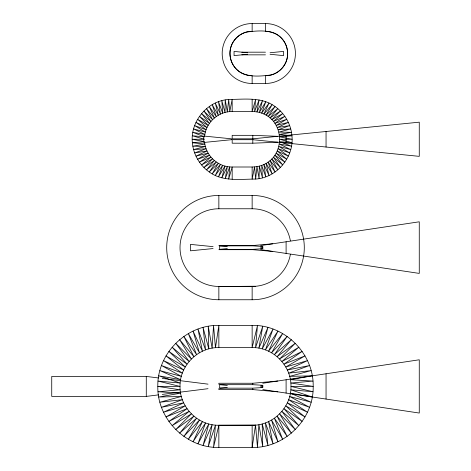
<?xml version="1.0" encoding="UTF-8"?>
<svg xmlns="http://www.w3.org/2000/svg" width="471" height="471" viewBox="0 0 471 471"><rect width="100%" height="100%" fill="white"/><g stroke="black" fill="none" stroke-linecap="round" stroke-linejoin="round"><path stroke-width="0.71" d="M204.614 136.243C205.798 122.56 218.456 111.256 232.174 111.521L252.144 111.521C288.652 112.122 288.652 166.404 252.144 167.005L232.174 167.005C218.456 167.27 205.798 155.966 204.614 142.283M218.856 347.58L218.856 325.384L215.471 347.728L213.534 325.614L212.109 348.169L208.259 326.315L208.8 348.899L203.06 327.463L205.574 349.918L197.979 329.064L202.442 351.219L193.063 331.101L199.433 352.779L188.341 333.562L196.578 354.604L183.849 336.424L193.887 356.665L179.622 339.662L191.391 358.955L175.701 343.259L189.101 361.451L172.103 347.186L187.04 364.142L168.859 351.413L185.221 366.997L165.998 355.899L183.655 370.006L163.543 360.621L182.359 373.132L161.5 365.543L181.341 376.364L159.905 370.618L180.605 379.673L158.751 375.817L180.163 383.035L158.056 381.098L180.016 386.42L157.82 386.42L180.163 389.8L158.056 391.737L180.605 393.161L158.751 397.018L181.341 396.47L159.905 402.216L182.359 399.702L161.5 407.291L183.655 402.829L163.543 412.213L185.221 405.837L165.998 416.935L187.04 408.693L168.859 421.421L189.101 411.383L172.103 425.649L191.391 413.879L175.701 429.576L193.887 416.17L179.622 433.173L196.578 418.23L183.849 436.411L199.433 420.055L188.341 439.272L202.442 421.616L193.063 441.733L205.574 422.917L197.979 443.77L208.8 423.935L203.06 445.372L212.109 424.665L208.259 446.526L215.471 425.107L213.534 447.22L218.856 425.254L255.529 425.107L252.144 447.45L218.856 447.45C186.239 448.221 157.049 419.037 157.82 386.42C157.049 353.798 186.239 324.613 218.856 325.384L252.144 325.384C284.761 324.613 313.951 353.798 313.18 386.42C313.951 419.037 284.761 448.221 252.144 447.45L252.144 425.254C272.903 425.749 291.478 407.174 290.984 386.42C291.478 365.661 272.903 347.086 252.144 347.58L218.856 347.58C198.097 347.086 179.522 365.661 180.016 386.42C179.522 407.174 198.097 425.749 218.856 425.254L252.144 425.254M260.657 245.591L419.267 221.8L419.267 273.404L260.657 249.612M262.8 383.253L419.267 359.785L419.267 413.049L262.8 389.582M158.627 377.972L146.281 376.429L51.733 376.429L51.733 396.405L146.281 396.405L158.627 394.863M162.26 394.41L208.023 388.687M247.552 54.271L234.058 55.619L234.058 51.404L247.552 52.752M270.054 52.752L283.548 51.404L283.548 55.619L270.054 54.271M213.08 248.558L190.449 250.819L190.449 244.384L213.08 246.645M219.686 249.347L252.809 249.347L262.8 248.723L262.8 246.48L252.809 245.856L219.686 245.856L219.686 249.347L227.316 248.588M219.686 388.163L252.809 388.163L262.8 387.539L262.8 385.296L252.809 384.672L219.686 384.672L219.686 388.163L227.316 387.403M218.856 384.254L218.856 383.253L252.809 383.253L277.778 381.01M204.532 141.683L192.374 142.742C193.363 154.353 199.698 165.327 209.259 171.986C222.595 181.859 240.204 179.11 255.629 179.062C276.936 177.702 294.304 157.008 291.943 135.783C290.954 124.173 284.619 113.199 275.058 106.54C261.717 96.667 244.113 99.416 228.688 99.469C207.375 100.823 190.007 121.524 192.374 142.742L204.85 144.079L192.827 146.198L205.374 146.446L193.581 149.601L206.104 148.754L194.629 152.928L207.028 150.985L195.965 156.148L208.147 153.134L197.573 159.239L209.448 155.177L199.445 162.177L210.92 157.096L201.57 164.944L212.556 158.88L203.925 167.511L214.34 160.517L206.492 169.866L216.26 161.989L209.259 171.986L218.303 163.29L212.197 173.858L220.446 164.408L215.288 175.471L222.683 165.333L218.509 176.802L224.991 166.063L221.829 177.85L227.352 166.587L225.232 178.603L229.754 166.899L228.688 179.062L232.174 167.005L232.174 179.21M272.786 243.772L252.809 245.521L218.856 245.521M218.856 195.447A52.157 52.157 0 0 0 166.699 247.599A52.157 52.157 0 0 0 218.856 299.756L252.144 299.756A52.157 52.157 0 0 0 304.301 247.599A52.157 52.157 0 0 0 252.144 195.447L218.856 195.447L218.856 208.765A38.84 38.84 0 0 0 180.016 247.599A38.84 38.84 0 0 0 218.856 286.439L255.529 286.291A38.84 38.84 0 0 0 290.395 254.346M277.778 136.325L252.809 135.33L232.174 135.33L232.174 138.821L252.809 138.821L419.267 122.172L419.267 156.354L252.809 139.704L232.174 139.704L232.174 143.202L252.809 143.202L277.778 142.207M255.529 286.291L218.856 286.439L218.856 299.756M252.144 23.55L265.461 23.55A29.961 29.961 0 0 1 295.423 53.511A29.961 29.961 0 0 1 265.461 83.473L252.144 83.473A29.961 29.961 0 0 1 222.182 53.511A29.961 29.961 0 0 1 252.144 23.55L252.144 31.316A22.19 22.19 0 0 0 241.052 72.734C250.236 77.474 261.299 76.143 271.208 74.948C276.824 73.423 281.752 69.643 284.684 64.609C290.831 54.459 286.957 40.006 276.559 34.289C267.369 29.549 256.306 30.88 246.404 32.075C240.781 33.6 235.853 37.38 232.927 42.414C226.775 52.564 230.649 67.017 241.046 72.734A22.184 22.184 0 0 0 246.404 74.948A22.19 22.19 0 0 0 252.144 75.707L252.144 83.473M241.823 52.181L265.461 52.181M241.823 54.842L265.461 54.842M218.856 208.765L252.144 208.765A38.84 38.84 0 0 1 290.395 240.858M260.657 247.104L262.8 247.104M260.657 248.099L262.8 248.099M218.856 249.683L252.809 249.683L272.786 251.432M260.657 385.92L262.8 385.92M260.657 386.915L262.8 386.915M277.778 391.825L252.809 389.582L218.856 389.582L218.856 388.581M204.532 136.843L192.374 135.783L204.432 139.263L192.221 139.263L203.849 141.547M219.686 245.856L227.316 246.616M219.686 384.672L227.316 385.431M162.26 378.425L208.023 384.148M203.884 136.596L192.827 132.327L204.85 134.447L193.581 128.924L205.374 132.08L194.629 125.598L206.104 129.772L195.965 122.378L207.028 127.541L197.573 119.287L208.147 125.392L199.445 116.349L209.448 123.349L201.57 113.588L210.92 121.43L203.925 111.015L212.556 119.646L206.492 108.66L214.34 118.009L209.259 106.54L216.26 116.537L212.197 104.668L218.303 115.236L215.288 103.055L220.446 114.117L218.509 101.724L222.683 113.193L221.829 100.676L224.991 112.469L225.232 99.923L227.352 111.945L228.688 99.469L229.754 111.627L232.174 99.316L232.174 111.521M255.529 425.107L257.466 447.22L258.891 424.665L262.741 446.526L262.2 423.935L267.94 445.372L265.426 422.917L273.021 443.77L268.558 421.616L277.937 441.733L271.567 420.055L282.659 439.272L274.422 418.23L287.151 436.411L277.113 416.17L291.378 433.173L279.609 413.879L295.299 429.576L281.899 411.383L298.897 425.649L283.96 408.693L302.141 421.421L285.779 405.837L305.002 416.935L287.345 402.829L307.457 412.213L288.641 399.702L309.5 407.291L289.659 396.47L311.095 402.216L290.395 393.161L312.249 397.018L290.837 389.8L312.944 391.737L290.984 386.42L313.18 386.42L290.837 383.035L312.944 381.098L290.395 379.673L312.249 375.817L289.659 376.364L311.095 370.618L288.641 373.132L309.5 365.543L287.345 370.006L307.457 360.621L285.779 366.997L305.002 355.899L283.96 364.142L302.141 351.413L281.899 361.451L298.897 347.186L279.609 358.955L295.299 343.259L277.113 356.665L291.378 339.662L274.422 354.604L287.151 336.424L271.567 352.779L282.659 333.562L268.558 351.219L277.937 331.101L265.426 349.918L273.021 329.064L262.2 348.899L267.94 327.463L258.891 348.169L262.741 326.315L255.529 347.728L257.466 325.614L252.144 347.58L252.144 325.384M326.05 131.497L326.05 147.029M326.05 373.768L326.05 399.067M286.103 135.489L286.103 143.037M286.103 241.776L286.103 253.427M286.103 379.761L286.103 393.073M265.461 23.55L265.461 31.316A22.19 22.19 0 0 1 284.684 42.419A22.184 22.184 0 0 1 286.898 47.771A22.19 22.19 0 0 1 286.898 59.258A22.184 22.184 0 0 1 284.684 64.609A22.19 22.19 0 0 1 276.559 72.728A22.184 22.184 0 0 1 271.208 74.948A22.19 22.19 0 0 1 265.467 75.701L265.461 83.473M252.809 135.33L252.809 143.202M252.809 383.253L252.809 384.254M252.809 388.581L252.809 389.582M252.144 99.316L252.144 111.521L255.629 99.469L254.564 111.627L259.079 99.923L256.96 111.945L262.482 100.676L259.327 112.469L265.809 101.724L261.635 113.193L269.029 103.055L263.872 114.117L272.12 104.668L266.015 115.236L275.058 106.54L268.058 116.537L277.825 108.66L269.977 118.009L280.392 111.015L271.761 119.646L282.747 113.588L273.398 121.43L284.867 116.349L274.87 123.349L286.739 119.287L276.171 125.392L288.352 122.378L277.289 127.541L289.683 125.598L278.214 129.772L290.731 128.924L278.944 132.08L291.484 132.327L279.468 134.447L291.943 135.783L279.78 136.843L292.097 139.263L279.886 139.263L291.943 142.742L279.78 141.683L291.484 146.198L279.468 144.079L290.731 149.601L278.944 146.446L289.683 152.928L278.214 148.754L288.352 156.148L277.289 150.985L286.739 159.239L276.171 153.134L284.867 162.177L274.87 155.177L282.747 164.944L273.398 157.096L280.392 167.511L271.761 158.88L277.825 169.866L269.977 160.517L275.058 171.986L268.058 161.989L272.12 173.858L266.015 163.29L269.029 175.471L263.872 164.408L265.809 176.802L261.635 165.333L262.482 177.85L259.327 166.063L259.079 178.603L256.96 166.587L255.629 179.062L254.564 166.899L252.144 179.21L252.144 167.005M252.144 195.447L252.144 208.765M252.144 286.439L252.144 299.756M218.856 425.254L218.856 447.45M146.281 376.429L146.281 396.405M231.502 139.704L203.76 142.483L203.76 136.042L231.502 138.821L231.502 139.704"/></g></svg>
